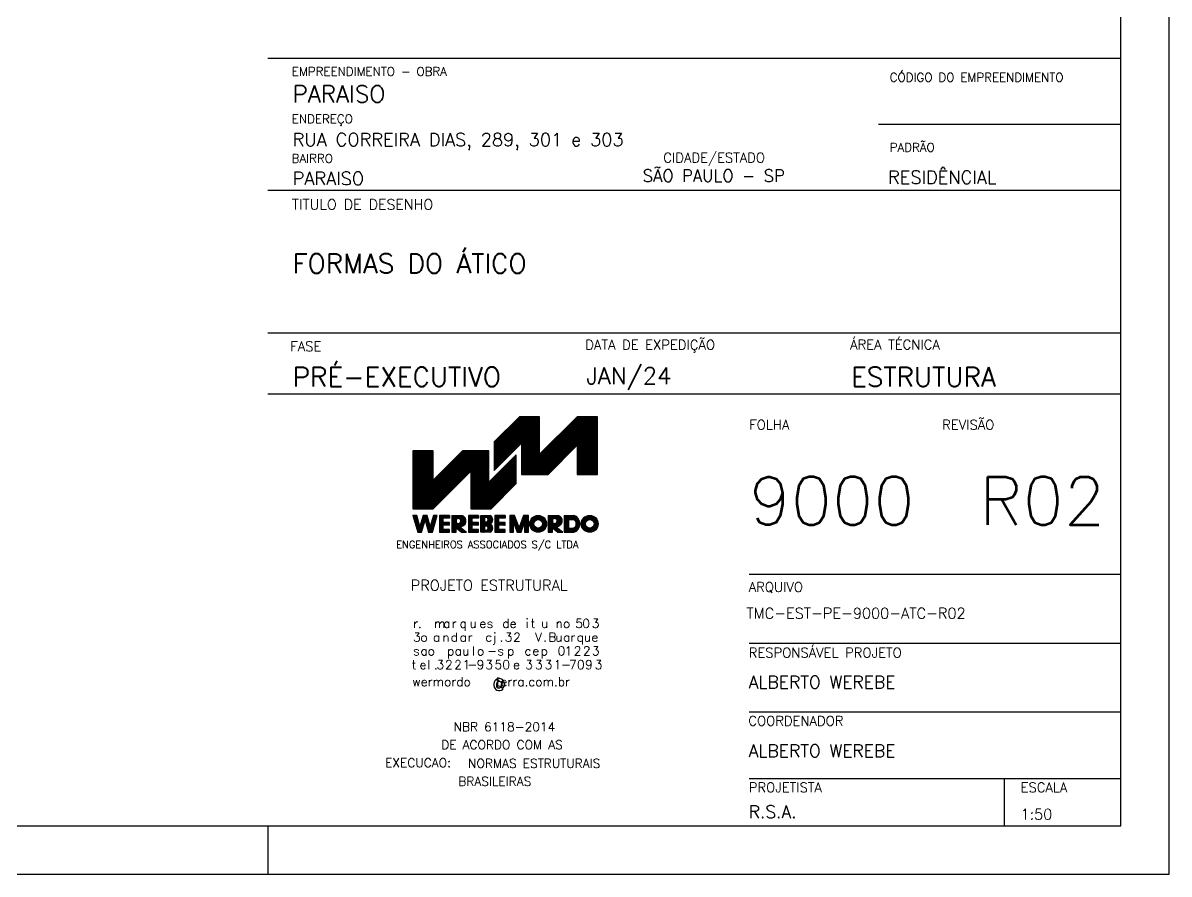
# Model space of a CAD drawing. Extents: x 474 to 5808, y 370 to 3870.
# Drawn here: x 4620 to 5808, y 370 to 1253 of the extents above; entities that cross this region are included whole.
import ezdxf

# ---------------------------------------------------------------- set-up
doc = ezdxf.new("R2010")
doc.units = 0
doc.header["$MEASUREMENT"] = 0
for name, color, linetype in [('1', 1, 'CONTINUOUS'), ('3', 3, 'CONTINUOUS'), ('4', 4, 'CONTINUOUS'), ('6', 6, 'CONTINUOUS')]:
    doc.layers.add(name, color=color, linetype=linetype)
doc.styles.get("Standard").update_dxf_attribs({"font": 'ROMANS.SHX'})

msp = doc.modelspace()

# ---------------------------------------------------------------- linework, layer by layer
at = {"layer": '1', "linetype": 'Continuous'}
for p, q in [((5757.556481, 1215.801585), (4873.324624, 1215.801585)), ((5757.556481, 1147.240413), (5506.528131, 1147.240413)), ((5757.556481, 1078.67924), (4873.324624, 1078.67924)), ((5757.556481, 930.788161), (4873.324624, 930.788161)), ((5757.556481, 867.566132), (4873.324624, 867.566132)), ((5108.14752, 798.05307), (5154.320887, 844.224484)), ((5108.14752, 799.111653), (5153.260351, 844.224484)), ((5108.14752, 800.170237), (5152.201767, 844.224484)), ((5108.14752, 801.232726), (5151.139278, 844.224484)), ((5108.14752, 802.291309), (5150.078742, 844.224484)), ((5108.14752, 803.353799), (5149.018205, 844.224484)), ((5108.14752, 804.414335), (5147.957669, 844.224484)), ((5108.14752, 805.474871), (5146.897133, 844.224484)), ((5108.14752, 806.535407), (5145.836597, 844.224484)), ((5108.14752, 807.597897), (5144.77606, 844.224484)), ((5108.14752, 808.658433), (5143.715524, 844.224484)), ((5108.14752, 809.717016), (5142.654988, 844.224484)), ((5108.14752, 810.779506), (5141.594452, 844.224484)), ((5108.14752, 811.838089), (5140.533915, 844.224484)), ((5108.14752, 812.900578), (5139.473379, 844.224484)), ((5108.14752, 813.959161), (5138.412843, 844.224484)), ((5108.14752, 815.021651), (5137.350353, 844.224484)), ((5108.14752, 816.080234), (5136.289817, 844.224484)), ((5108.14752, 817.14077), (5135.229281, 844.224484)), ((5108.14752, 796.990581), (5155.23494, 844.074094)), ((5136.434347, 784.97117), (5195.685708, 844.224484)), ((5136.434347, 786.029753), (5194.625171, 844.224484)), ((5136.746844, 784.225084), (5196.746244, 844.224484)), ((5137.80738, 784.225084), (5197.80678, 844.224484)), ((5138.867916, 784.225084), (5198.867316, 844.224484)), ((5139.928453, 784.225084), (5199.927853, 844.224484)), ((5140.990942, 784.225084), (5200.990342, 844.224484)), ((5142.051478, 784.225084), (5202.050878, 844.224484)), ((5143.112015, 784.225084), (5203.111415, 844.224484)), ((5144.170598, 784.225084), (5204.171951, 844.224484)), ((5145.231134, 784.225084), (5205.232487, 844.224484)), ((5146.293623, 784.225084), (5206.29107, 844.224484)), ((5147.35416, 784.225084), (5207.351607, 844.224484)), ((5148.414696, 784.225084), (5208.414096, 844.224484)), ((5149.475232, 784.225084), (5209.474632, 844.224484)), ((5150.535768, 784.225084), (5210.535168, 844.224484)), ((5151.596305, 784.225084), (5211.595705, 844.224484)), ((5152.656841, 784.225084), (5212.656241, 844.224484)), ((5153.717377, 784.225084), (5213.716777, 844.224484)), ((5154.777914, 784.225084), (5214.777314, 844.224484)), ((5108.14752, 795.930045), (5155.23494, 843.013558)), ((5108.14752, 794.869508), (5155.23494, 841.954975)), ((5108.14752, 793.808972), (5155.23494, 840.892486)), ((5108.14752, 792.746483), (5155.23494, 839.833902)), ((5108.14752, 791.685946), (5155.23494, 838.771413)), ((5108.14752, 790.62541), (5155.23494, 837.71283)), ((5108.14752, 789.564874), (5155.23494, 836.650341)), ((5108.14752, 788.506291), (5155.23494, 835.591757)), ((5136.434347, 815.728675), (5155.23494, 834.531221)), ((5136.434347, 814.668138), (5155.23494, 833.468732)), ((5136.434347, 813.607602), (5155.23494, 832.408195)), ((5155.83845, 784.225084), (5215.23434, 843.619021)), ((5156.898986, 784.225084), (5215.23434, 842.558485)), ((5157.959522, 784.225084), (5215.23434, 841.497948)), ((5159.020059, 784.225084), (5215.23434, 840.435459)), ((5160.082548, 784.225084), (5215.23434, 839.376876)), ((5161.141131, 784.225084), (5215.23434, 838.314386)), ((5162.201667, 784.225084), (5215.23434, 837.255803)), ((5163.262204, 784.225084), (5215.23434, 836.193314)), ((5194.23455, 814.4865), (5215.23434, 835.488243)), ((5194.23455, 813.427917), (5215.23434, 834.425753)), ((5194.23455, 812.365427), (5215.23434, 833.365217)), ((5194.23455, 811.306844), (5215.23434, 832.306634)), ((5136.434347, 812.545113), (5155.23494, 831.347659)), ((5136.434347, 811.48653), (5155.23494, 830.287123)), ((5136.434347, 810.42404), (5155.23494, 829.224634)), ((5136.434347, 809.365457), (5155.23494, 828.16605)), ((5136.434347, 808.302968), (5155.23494, 827.103561)), ((5136.434347, 807.244385), (5155.23494, 826.044978)), ((5136.434347, 806.181895), (5155.23494, 824.986395)), ((5136.434347, 805.123312), (5155.23494, 823.923905)), ((5136.434347, 804.062776), (5155.23494, 822.863369)), ((5136.434347, 803.000286), (5155.23494, 821.802833)), ((5136.434347, 801.93975), (5155.23494, 820.742297)), ((5194.23455, 810.244355), (5215.23434, 831.244145)), ((5194.23455, 809.185771), (5215.23434, 830.185561)), ((5194.23455, 808.125235), (5215.23434, 829.123072)), ((5194.23455, 807.062746), (5215.23434, 828.064489)), ((5194.23455, 806.00221), (5215.23434, 827.002)), ((5194.23455, 804.941673), (5215.23434, 825.943416)), ((5194.23455, 803.881137), (5215.23434, 824.880927)), ((5194.23455, 802.818648), (5215.23434, 823.820391)), ((5194.23455, 801.760064), (5215.23434, 822.759854)), ((5194.23455, 800.701481), (5215.23434, 821.699318)), ((5194.23455, 799.638992), (5215.23434, 820.638782)), ((5023.849535, 749.082857), (5083.456361, 808.691636)), ((5023.849535, 750.143393), (5082.395825, 808.691636)), ((5023.849535, 751.205883), (5081.335289, 808.691636)), ((5023.849535, 752.266419), (5080.274752, 808.691636)), ((5023.849535, 753.326955), (5079.214216, 808.691636)), ((5023.849535, 754.385538), (5078.151727, 808.691636)), ((5023.849535, 755.448028), (5077.09119, 808.691636)), ((5023.849535, 756.510517), (5076.030654, 808.691636)), ((5023.849535, 788.326605), (5044.212613, 808.691636)), ((5023.849535, 789.387141), (5043.152077, 808.691636)), ((5023.849535, 790.449631), (5042.09154, 808.691636)), ((5023.849535, 791.510167), (5041.031004, 808.691636)), ((5023.849535, 792.56875), (5039.970468, 808.691636)), ((5023.849535, 793.631239), (5038.909932, 808.691636)), ((5023.849535, 794.689823), (5037.849395, 808.691636)), ((5023.849535, 795.752312), (5036.788859, 808.691636)), ((5023.849535, 796.810895), (5035.728323, 808.691636)), ((5023.849535, 797.871431), (5034.665833, 808.691636)), ((5023.849535, 798.931968), (5033.605297, 808.691636)), ((5023.849535, 799.994457), (5032.544761, 808.691636)), ((5023.849535, 801.054993), (5031.486178, 808.691636)), ((5023.849535, 802.11553), (5030.425641, 808.691636)), ((5023.849535, 803.174113), (5029.363152, 808.691636)), ((5023.849535, 804.236602), (5028.302616, 808.691636)), ((5023.849535, 805.299092), (5027.24208, 808.691636)), ((5023.849535, 806.357675), (5026.181543, 808.691636)), ((5023.849535, 807.416258), (5025.121007, 808.691636)), ((5023.849535, 808.478747), (5024.060471, 808.691636)), ((5023.849535, 808.691636), (5023.849535, 748.692236)), ((5044.849325, 808.691636), (5023.849535, 808.691636)), ((5023.849535, 808.691636), (5023.849535, 808.691636)), ((5023.849535, 787.266069), (5044.849325, 808.267812)), ((5024.517497, 748.692236), (5084.514944, 808.691636)), ((5025.578034, 748.692236), (5085.575481, 808.691636)), ((5026.63857, 748.692236), (5086.63797, 808.691636)), ((5027.699106, 748.692236), (5087.698506, 808.691636)), ((5028.759642, 748.692236), (5088.759042, 808.691636)), ((5029.820179, 748.692236), (5089.819579, 808.691636)), ((5030.882668, 748.692236), (5090.880115, 808.691636)), ((5031.941251, 748.692236), (5091.940651, 808.691636)), ((5033.001788, 748.692236), (5093.001188, 808.691636)), ((5034.062324, 748.692236), (5094.061724, 808.691636)), ((5035.12286, 748.692236), (5095.12226, 808.691636)), ((5036.183396, 748.692236), (5096.182796, 808.691636)), ((5037.243933, 748.692236), (5097.243333, 808.691636)), ((5038.306422, 748.692236), (5098.305822, 808.691636)), ((5039.366958, 748.692236), (5099.366358, 808.691636)), ((5040.425541, 748.692236), (5100.424941, 808.691636)), ((5041.486078, 748.692236), (5101.487431, 808.691636)), ((5042.546614, 748.692236), (5102.547967, 808.691636)), ((5075.149804, 808.691636), (5044.849325, 778.389204)), ((5044.849325, 778.389204), (5044.849325, 808.691636)), ((5102.649529, 808.691636), (5075.149804, 808.691636)), ((5102.649529, 776.191961), (5102.649529, 808.691636)), ((5136.434347, 800.879214), (5155.23494, 819.679807)), ((5136.434347, 799.818678), (5155.23494, 818.619271)), ((5136.434347, 798.756188), (5155.23494, 817.560688)), ((5136.434347, 797.697605), (5155.23494, 816.498198)), ((5136.434347, 796.639022), (5155.23494, 815.439615)), ((5136.434347, 795.576533), (5155.23494, 814.377126)), ((5136.434347, 794.517949), (5155.23494, 813.318543)), ((5136.434347, 793.45546), (5155.23494, 812.256053)), ((5136.434347, 792.394924), (5155.23494, 811.19747)), ((5136.434347, 791.334387), (5155.23494, 810.134981)), ((5136.434347, 790.273851), (5155.23494, 809.074444)), ((5136.434347, 789.211362), (5155.23494, 808.013908)), ((5194.23455, 798.580409), (5215.23434, 819.576293)), ((5194.23455, 797.517919), (5215.23434, 818.517709)), ((5194.23455, 796.457383), (5215.23434, 817.45522)), ((5194.23455, 795.396847), (5215.23434, 816.396637)), ((5194.23455, 794.336311), (5215.23434, 815.338054)), ((5194.23455, 793.273821), (5215.23434, 814.275564)), ((5194.23455, 792.213285), (5215.23434, 813.215028)), ((5194.23455, 791.154702), (5215.23434, 812.154492)), ((5194.23455, 790.092212), (5215.23434, 811.093955)), ((5194.23455, 789.033629), (5215.23434, 810.031466)), ((5194.23455, 787.97114), (5215.23434, 808.97093)), ((5023.849535, 786.205533), (5044.849325, 807.207276)), ((5023.849535, 785.146949), (5044.849325, 806.144786)), ((5023.849535, 784.08446), (5044.849325, 805.08425)), ((5023.849535, 783.021971), (5044.849325, 804.023714)), ((5023.849535, 781.963387), (5044.849325, 802.963177)), ((5023.849535, 780.904804), (5044.849325, 801.900688)), ((5023.849535, 779.842315), (5044.849325, 800.840152)), ((5023.849535, 778.779826), (5044.849325, 799.779616)), ((5023.849535, 777.721242), (5044.849325, 798.721032)), ((5023.849535, 776.660706), (5044.849325, 797.662449)), ((5023.849535, 775.60017), (5044.849325, 796.59996)), ((5043.609103, 748.692236), (5102.649529, 807.732661)), ((5044.66964, 748.692236), (5102.649529, 806.670172)), ((5083.848935, 786.809042), (5102.649529, 805.611588)), ((5083.848935, 785.748506), (5102.649529, 804.551052)), ((5083.848935, 757.112073), (5130.932449, 804.199493)), ((5083.848935, 784.68797), (5102.649529, 803.490516)), ((5083.848935, 756.049584), (5130.932449, 803.137004)), ((5083.848935, 783.627433), (5102.649529, 802.428027)), ((5083.848935, 754.991001), (5130.932449, 802.076468)), ((5083.848935, 782.56885), (5102.649529, 801.36749)), ((5083.848935, 753.932418), (5130.932449, 801.015931)), ((5083.848935, 781.506361), (5102.649529, 800.306954)), ((5083.848935, 752.869928), (5130.932449, 799.955395)), ((5083.848935, 780.443871), (5102.649529, 799.248371)), ((5083.848935, 751.809392), (5130.932449, 798.892906)), ((5083.848935, 779.385288), (5102.649529, 798.185881)), ((5083.848935, 750.748856), (5130.932449, 797.832369)), ((5083.848935, 778.326705), (5102.649529, 797.127298)), ((5083.848935, 749.68832), (5130.932449, 796.771833)), ((5130.932449, 804.474881), (5102.649529, 776.191961)), ((5130.932449, 774.775959), (5130.932449, 804.474881)), ((5136.434347, 788.150826), (5155.23494, 806.953372)), ((5136.434347, 787.092242), (5155.23494, 805.892836)), ((5194.23455, 786.912557), (5215.23434, 807.910394)), ((5194.23455, 785.850067), (5215.23434, 806.849857)), ((5194.23455, 784.791484), (5215.23434, 805.791274)), ((5194.728686, 784.225084), (5215.23434, 804.728785)), ((5195.789222, 784.225084), (5215.23434, 803.670202)), ((5196.849758, 784.225084), (5215.23434, 802.607712)), ((5197.910295, 784.225084), (5215.23434, 801.549129)), ((5198.970831, 784.225084), (5215.23434, 800.48664)), ((5200.031367, 784.225084), (5215.23434, 799.426103)), ((5201.091903, 784.225084), (5215.23434, 798.365567)), ((5202.15244, 784.225084), (5215.23434, 797.305031)), ((5203.212976, 784.225084), (5215.23434, 796.244495)), ((5023.849535, 774.53768), (5044.849325, 795.53747)), ((5023.849535, 773.477144), (5044.849325, 794.478887)), ((5023.849535, 772.416608), (5044.849325, 793.418351)), ((5023.849535, 771.358025), (5044.849325, 792.355862)), ((5023.849535, 770.295535), (5044.849325, 791.295325)), ((5023.849535, 769.233046), (5044.849325, 790.234789)), ((5023.849535, 768.174463), (5044.849325, 789.174253)), ((5023.849535, 767.11588), (5044.849325, 788.11567)), ((5023.849535, 766.055343), (5044.849325, 787.05318)), ((5023.849535, 764.992854), (5044.849325, 785.990691)), ((5023.849535, 763.932318), (5044.849325, 784.932108)), ((5044.849325, 748.692236), (5083.848935, 787.689893)), ((5083.848935, 777.266169), (5102.649529, 796.064809)), ((5083.848935, 776.203679), (5102.649529, 795.006226)), ((5083.848935, 775.143143), (5102.649529, 793.945689)), ((5083.848935, 774.082607), (5102.649529, 792.8832)), ((5083.848935, 773.022071), (5102.649529, 791.822664)), ((5083.848935, 771.959581), (5102.649529, 790.762128)), ((5083.848935, 770.899045), (5102.649529, 789.701591)), ((5083.848935, 769.838509), (5102.649529, 788.643008)), ((5083.848935, 787.689893), (5083.848935, 748.692236)), ((5083.848935, 768.779926), (5102.649529, 787.580519)), ((5083.848935, 767.721342), (5102.649529, 786.518029)), ((5083.848935, 766.658853), (5102.649529, 785.459446)), ((5083.848935, 765.596364), (5102.649529, 784.400863)), ((5083.911435, 748.692236), (5130.932449, 795.71325)), ((5084.971971, 748.692236), (5130.932449, 794.654667)), ((5086.032507, 748.692236), (5130.932449, 793.592177)), ((5087.094997, 748.692236), (5130.932449, 792.529688)), ((5088.155533, 748.692236), (5130.932449, 791.471105)), ((5089.216069, 748.692236), (5130.932449, 790.410569)), ((5090.276605, 748.692236), (5130.932449, 789.348079)), ((5091.335189, 748.692236), (5130.932449, 788.287543)), ((5092.397678, 748.692236), (5130.932449, 787.227007)), ((5093.458214, 748.692236), (5130.932449, 786.16647)), ((5094.51875, 748.692236), (5130.932449, 785.107887)), ((5204.273512, 784.225084), (5215.23434, 795.182005)), ((5205.336002, 784.225084), (5215.23434, 794.123422)), ((5206.394585, 784.225084), (5215.23434, 793.060933)), ((5207.455121, 784.225084), (5215.23434, 792.00235)), ((5208.51761, 784.225084), (5215.23434, 790.93986)), ((5209.578147, 784.225084), (5215.23434, 789.881277)), ((5210.63673, 784.225084), (5215.23434, 788.820741)), ((5211.697266, 784.225084), (5215.23434, 787.760204)), ((5212.759756, 784.225084), (5215.23434, 786.699668)), ((5213.820292, 784.225084), (5215.23434, 785.637179)), ((5214.878875, 784.225084), (5215.23434, 784.576643)), ((5023.849535, 762.871781), (5044.849325, 783.873525)), ((5023.849535, 761.811245), (5044.849325, 782.811035)), ((5023.849535, 760.748756), (5044.849325, 781.750499)), ((5023.849535, 759.690173), (5044.849325, 780.689963)), ((5023.849535, 758.627683), (5044.849325, 779.629426)), ((5023.849535, 757.5691), (5044.849325, 778.56889)), ((5083.848935, 764.53778), (5102.649529, 783.338374)), ((5083.848935, 763.477244), (5102.649529, 782.275884)), ((5083.848935, 762.414755), (5102.649529, 781.217301)), ((5083.848935, 761.354219), (5102.649529, 780.156765)), ((5083.848935, 760.293682), (5102.649529, 779.096229)), ((5083.848935, 759.233146), (5102.649529, 778.033739)), ((5083.848935, 758.174563), (5102.649529, 776.973203)), ((5095.579287, 748.692236), (5130.932449, 784.045398)), ((5096.639823, 748.692236), (5130.932449, 782.982908)), ((5097.700359, 748.692236), (5130.932449, 781.924325)), ((5098.760896, 748.692236), (5130.932449, 780.865742)), ((5099.821432, 748.692236), (5130.932449, 779.803253)), ((5100.881968, 748.692236), (5130.932449, 778.742717)), ((5101.942504, 748.692236), (5130.932449, 777.68218)), ((5103.003041, 748.692236), (5130.932449, 776.621644)), ((5104.063577, 748.692236), (5130.932449, 775.561108)), ((5104.770601, 748.692236), (5130.932449, 774.854084)), ((5104.848725, 748.692236), (5130.932449, 774.775959)), ((5023.849535, 748.692236), (5044.849325, 748.692236)), ((5083.848935, 748.692236), (5104.848725, 748.692236)), ((5023.92766, 741.53801), (5024.199141, 741.811445)), ((5024.162032, 740.7138), (5025.259677, 741.811445)), ((5024.398358, 739.889589), (5026.320214, 741.811445)), ((5024.634684, 739.065379), (5027.38075, 741.811445)), ((5024.869056, 738.241168), (5027.980353, 741.350512)), ((5025.105382, 737.415005), (5028.216679, 740.528255)), ((5025.339755, 736.588841), (5028.453005, 739.702091)), ((5025.576081, 735.764631), (5028.687378, 738.877881)), ((5025.810453, 734.942373), (5028.923703, 738.05367)), ((5026.048732, 734.11621), (5029.160029, 737.227507)), ((5032.0975, 733.448248), (5038.925556, 740.276304)), ((5032.521324, 734.932608), (5038.689231, 741.100515)), ((5032.945147, 736.416968), (5038.341578, 741.811445)), ((5033.368971, 737.901328), (5037.281042, 741.811445)), ((5033.794748, 739.385688), (5036.220505, 741.811445)), ((5034.216619, 740.870048), (5035.159969, 741.811445)), ((5036.548627, 736.836886), (5039.161882, 739.452094)), ((5036.783, 736.010722), (5039.398208, 738.62593)), ((5037.019325, 735.186511), (5039.634534, 737.799767)), ((5037.253698, 734.362301), (5039.868906, 736.979462)), ((5042.32396, 732.006856), (5047.923513, 737.608362)), ((5042.747784, 733.491216), (5048.34929, 739.092722)), ((5043.173561, 734.975576), (5048.771161, 740.577083)), ((5043.595432, 736.459936), (5048.948894, 741.811445)), ((5044.021209, 737.944296), (5047.888357, 741.811445)), ((5044.445032, 739.432563), (5046.827821, 741.811445)), ((5044.868856, 740.916923), (5045.767285, 741.811445)), ((5061.876499, 741.811445), (5051.376604, 741.811445)), ((5051.376604, 741.811445), (5051.376604, 724.31162)), ((5051.376604, 735.026357), (5058.163645, 741.811445)), ((5051.376604, 736.08494), (5057.103109, 741.811445)), ((5051.376604, 737.147429), (5056.042573, 741.811445)), ((5051.376604, 738.209919), (5054.982036, 741.811445)), ((5051.376604, 739.268502), (5053.9215, 741.811445)), ((5051.376604, 740.327085), (5052.859011, 741.811445)), ((5051.376604, 741.389574), (5051.798475, 741.811445)), ((5051.376604, 741.74504), (5051.444962, 741.811445)), ((5051.376604, 733.965821), (5055.376564, 737.963827)), ((5051.376604, 732.905284), (5055.376564, 736.905244)), ((5061.876499, 738.811475), (5055.376564, 738.811475)), ((5055.376564, 734.563471), (5055.376564, 738.811475)), ((5056.224212, 738.811475), (5059.222228, 741.811445)), ((5057.284748, 738.811475), (5060.282765, 741.811445)), ((5058.343331, 738.811475), (5061.345254, 741.811445)), ((5059.403867, 738.811475), (5061.876499, 741.282154)), ((5060.464404, 738.811475), (5061.876499, 740.221617)), ((5061.52494, 738.811475), (5061.876499, 739.161081)), ((5061.876499, 739.161081), (5061.876499, 741.811445)), ((5061.876499, 741.811445), (5061.876499, 738.811475)), ((5064.376474, 741.811445), (5074.376374, 741.811445)), ((5064.376474, 741.811445), (5064.376474, 724.31162)), ((5064.376474, 734.31738), (5071.868586, 741.811445)), ((5064.376474, 735.377916), (5070.810003, 741.811445)), ((5064.376474, 736.440405), (5069.749467, 741.811445)), ((5064.376474, 737.500941), (5068.688931, 741.811445)), ((5064.376474, 738.561478), (5067.628394, 741.811445)), ((5064.376474, 739.620061), (5066.567858, 741.811445)), ((5064.376474, 740.68255), (5065.505369, 741.811445)), ((5064.376474, 741.74504), (5064.444832, 741.811445)), ((5064.376474, 725.833089), (5077.893917, 739.350532)), ((5064.376474, 724.772553), (5078.280632, 738.678664)), ((5064.376474, 733.256843), (5068.874476, 737.760704)), ((5068.874476, 738.659133), (5070.608833, 738.659133)), ((5068.874476, 738.659133), (5068.874476, 733.463872)), ((5069.206504, 728.542047), (5078.587269, 737.920859)), ((5072.929123, 741.811445), (5069.778764, 738.659133)), ((5069.790482, 728.065489), (5078.794298, 737.071258)), ((5070.854925, 738.674758), (5073.991612, 741.811445)), ((5071.763119, 738.522416), (5074.899806, 741.661056)), ((5072.452565, 738.151326), (5075.645892, 741.346606)), ((5072.979903, 737.620081), (5076.311901, 740.952079)), ((5073.34904, 736.926728), (5076.909552, 740.489193)), ((5073.495523, 736.014628), (5077.434937, 739.954042)), ((5091.874246, 741.811445), (5081.374351, 741.811445)), ((5081.374351, 741.811445), (5081.374351, 724.31162)), ((5081.374351, 735.026357), (5088.161392, 741.811445)), ((5081.374351, 736.08494), (5087.100856, 741.811445)), ((5081.374351, 737.147429), (5086.042273, 741.811445)), ((5081.374351, 738.209919), (5084.981736, 741.811445)), ((5081.374351, 739.268502), (5083.9212, 741.811445)), ((5081.374351, 740.327085), (5082.858711, 741.811445)), ((5081.374351, 741.389574), (5081.798175, 741.811445)), ((5081.374351, 741.74504), (5081.444662, 741.811445)), ((5081.374351, 733.965821), (5085.376264, 737.963827)), ((5081.374351, 732.905284), (5085.376264, 736.905244)), ((5091.874246, 738.811475), (5085.376264, 738.811475)), ((5085.376264, 734.563471), (5085.376264, 738.811475)), ((5086.223912, 738.811475), (5089.223882, 741.811445)), ((5087.282495, 738.811475), (5090.284418, 741.811445)), ((5088.344984, 738.811475), (5091.344954, 741.811445)), ((5089.40552, 738.811475), (5091.874246, 741.282154)), ((5090.464104, 738.811475), (5091.874246, 740.221617)), ((5091.526593, 738.811475), (5091.874246, 739.161081)), ((5091.874246, 739.161081), (5091.874246, 741.811445)), ((5091.874246, 741.811445), (5091.874246, 738.811475)), ((5094.126176, 741.811445), (5104.126076, 741.811445)), ((5094.126176, 724.31162), (5094.126176, 741.811445)), ((5094.126176, 737.147429), (5098.790192, 741.811445)), ((5094.126176, 738.209919), (5097.729656, 741.811445)), ((5094.126176, 739.268502), (5096.671073, 741.811445)), ((5094.126176, 740.327085), (5095.610536, 741.811445)), ((5094.126176, 741.387621), (5094.548047, 741.811445)), ((5094.126176, 741.74504), (5094.194535, 741.811445)), ((5094.126176, 736.08494), (5099.850728, 741.811445)), ((5094.126176, 727.956115), (5106.014729, 739.844668)), ((5094.126176, 726.895579), (5106.338945, 739.108347)), ((5094.126176, 735.026357), (5098.057778, 738.956005)), ((5094.126176, 733.965821), (5098.057778, 737.897422)), ((5094.126176, 732.905284), (5098.057778, 736.836886)), ((5100.557753, 739.590764), (5098.057778, 739.590764)), ((5098.057778, 739.590764), (5098.057778, 735.284167)), ((5098.337072, 739.590764), (5100.559706, 741.811445)), ((5099.133939, 730.840852), (5106.547927, 738.256793)), ((5099.399561, 739.590764), (5101.620242, 741.811445)), ((5100.194475, 730.840852), (5106.614333, 737.260709)), ((5100.460097, 739.590764), (5102.678825, 741.811445)), ((5101.094857, 739.16694), (5103.739361, 741.811445)), ((5101.530399, 738.541947), (5104.526463, 741.53801)), ((5101.600711, 736.491186), (5105.598718, 740.489193)), ((5101.772584, 737.721642), (5105.102629, 741.049734)), ((5119.373971, 741.811445), (5108.874076, 741.811445)), ((5108.874076, 741.811445), (5108.874076, 724.31162)), ((5108.874076, 735.026357), (5115.661117, 741.811445)), ((5108.874076, 736.08494), (5114.600581, 741.811445)), ((5108.874076, 737.147429), (5113.540045, 741.811445)), ((5108.874076, 738.209919), (5112.479508, 741.811445)), ((5108.874076, 739.268502), (5111.418972, 741.811445)), ((5108.874076, 740.327085), (5110.358436, 741.811445)), ((5108.874076, 741.389574), (5109.299853, 741.811445)), ((5108.874076, 741.74504), (5108.944387, 741.811445)), ((5108.874076, 733.965821), (5112.875989, 737.963827)), ((5108.874076, 732.905284), (5112.875989, 736.905244)), ((5119.373971, 738.811475), (5112.875989, 738.811475)), ((5112.875989, 734.563471), (5112.875989, 738.811475)), ((5113.721683, 738.811475), (5116.723607, 741.811445)), ((5114.78222, 738.811475), (5117.784143, 741.811445)), ((5115.842756, 738.811475), (5118.842726, 741.811445)), ((5116.903292, 738.811475), (5119.373971, 741.282154)), ((5117.963829, 738.811475), (5119.373971, 740.221617)), ((5119.024365, 738.811475), (5119.373971, 739.161081)), ((5119.373971, 739.161081), (5119.373971, 741.811445)), ((5119.373971, 741.811445), (5119.373971, 738.811475)), ((5124.184469, 737.338834), (5128.659034, 741.811445)), ((5124.184469, 738.39937), (5127.598498, 741.811445)), ((5124.184469, 739.459906), (5126.537962, 741.811445)), ((5124.184469, 740.520442), (5125.475472, 741.811445)), ((5124.184469, 741.582932), (5124.414936, 741.811445)), ((5124.184469, 736.280251), (5129.330902, 741.42473)), ((5124.184469, 735.217761), (5129.618009, 740.651301)), ((5124.184469, 734.155272), (5129.909022, 739.881777)), ((5124.184469, 733.096689), (5130.198081, 739.108347)), ((5124.184469, 732.038105), (5130.487141, 738.338824)), ((5124.184469, 730.975616), (5130.7762, 737.565394)), ((5128.293803, 734.024414), (5131.06526, 736.797823)), ((5131.186353, 726.309647), (5143.684274, 738.809522)), ((5134.51835, 730.704134), (5143.684274, 739.870058)), ((5135.15311, 732.397477), (5143.684274, 740.928642)), ((5135.791775, 734.096679), (5143.506542, 741.811445)), ((5136.426535, 735.791974), (5142.446006, 741.811445)), ((5137.063247, 737.491176), (5141.385469, 741.811445)), ((5137.699959, 739.186471), (5140.324933, 741.811445)), ((5138.336672, 740.885673), (5139.264397, 741.811445)), ((5139.684314, 734.102538), (5143.684274, 738.100545)), ((5139.684314, 733.040049), (5143.684274, 737.041962)), ((5144.945981, 733.301765), (5153.457614, 741.815351)), ((5144.971371, 732.266619), (5154.49276, 741.788008)), ((5145.055354, 734.473628), (5152.285751, 741.705978)), ((5145.108088, 731.3428), (5155.414626, 741.651291)), ((5145.412773, 735.889629), (5150.867796, 741.348559)), ((5146.485028, 738.022421), (5148.735005, 740.274351)), ((5151.406853, 736.934541), (5155.986886, 741.514573)), ((5153.047462, 737.514613), (5156.789612, 741.256763)), ((5154.131436, 737.540004), (5157.529839, 740.938407)), ((5155.016192, 737.364224), (5158.217332, 740.561458)), ((5155.770091, 737.05368), (5158.854045, 740.139587)), ((5156.420475, 736.647434), (5159.443882, 739.668888)), ((5156.975157, 736.139627), (5159.986846, 739.151316)), ((5157.445856, 735.549789), (5160.484888, 738.588821)), ((5157.818899, 734.864249), (5160.938008, 737.979452)), ((5158.080615, 734.063476), (5161.342301, 737.325162)), ((5164.23485, 741.811445), (5174.23475, 741.811445)), ((5164.23485, 741.811445), (5164.23485, 724.31162)), ((5164.23485, 734.31738), (5171.728916, 741.811445)), ((5164.23485, 735.377916), (5170.66838, 741.811445)), ((5164.23485, 736.440405), (5169.607843, 741.811445)), ((5164.23485, 737.500941), (5168.547307, 741.811445)), ((5164.23485, 738.561478), (5167.488724, 741.811445)), ((5164.23485, 739.620061), (5166.428188, 741.811445)), ((5164.23485, 740.68255), (5165.365698, 741.811445)), ((5164.23485, 741.74504), (5164.305162, 741.811445)), ((5164.23485, 725.833089), (5177.754246, 739.350532)), ((5164.23485, 724.772553), (5178.139008, 738.678664)), ((5164.23485, 733.256843), (5168.734805, 737.760704)), ((5168.734805, 738.659133), (5170.469163, 738.659133)), ((5168.734805, 738.659133), (5168.734805, 733.463872)), ((5169.066833, 728.542047), (5178.445646, 737.920859)), ((5172.789452, 741.811445), (5169.639093, 738.659133)), ((5169.650812, 728.065489), (5178.654628, 737.071258)), ((5170.713301, 738.674758), (5173.851942, 741.811445)), ((5171.621495, 738.522416), (5174.760136, 741.661056)), ((5172.310941, 738.151326), (5175.506222, 741.346606)), ((5172.840233, 737.620081), (5176.172231, 740.952079)), ((5173.20937, 736.926728), (5176.767928, 740.489193)), ((5173.355853, 736.014628), (5177.295266, 739.954042)), ((5180.660467, 741.811445), (5190.660367, 741.811445)), ((5180.660467, 733.151376), (5189.32249, 741.811445)), ((5180.660467, 734.209959), (5188.261954, 741.811445)), ((5180.660467, 735.272448), (5187.201417, 741.811445)), ((5180.660467, 736.334937), (5186.140881, 741.811445)), ((5180.660467, 737.393521), (5185.080345, 741.811445)), ((5180.660467, 738.452104), (5184.019809, 741.811445)), ((5180.660467, 739.51264), (5182.959272, 741.811445)), ((5180.660467, 740.573176), (5181.898736, 741.811445)), ((5180.660467, 741.635666), (5180.8382, 741.811445)), ((5180.660467, 741.811445), (5180.660467, 724.31162)), ((5185.035423, 737.436489), (5185.035423, 728.686576)), ((5185.035423, 737.436489), (5190.035373, 737.436489)), ((5186.00807, 737.436489), (5190.383026, 741.811445)), ((5187.068606, 737.436489), (5191.244346, 741.612228)), ((5188.129142, 737.436489), (5191.984573, 741.295825)), ((5189.189679, 737.436489), (5192.677925, 740.924735)), ((5190.193575, 737.377896), (5193.318544, 740.502865)), ((5190.929896, 737.057586), (5193.918147, 740.045838)), ((5191.562702, 736.627903), (5194.468923, 739.534124)), ((5192.109571, 736.114237), (5194.980636, 738.985302)), ((5192.568551, 735.514633), (5195.443522, 738.389604)), ((5192.929876, 734.811515), (5195.86344, 737.747033)), ((5193.181826, 734.004883), (5196.236483, 737.061493)), ((5198.422008, 733.301765), (5206.933642, 741.815351)), ((5198.447399, 732.266619), (5207.968788, 741.788008)), ((5198.531382, 734.473628), (5205.761779, 741.705978)), ((5198.584116, 731.3428), (5208.890654, 741.651291)), ((5198.888801, 735.889629), (5204.343824, 741.348559)), ((5199.961055, 738.022421), (5202.211033, 740.274351)), ((5204.882881, 736.934541), (5209.462914, 741.514573)), ((5206.521537, 737.514613), (5210.26564, 741.256763)), ((5207.607463, 737.540004), (5211.00782, 740.938407)), ((5208.49222, 737.364224), (5211.69336, 740.561458)), ((5209.244166, 737.05368), (5212.330072, 740.139587)), ((5209.896503, 736.647434), (5212.917957, 739.668888)), ((5210.453138, 736.139627), (5213.462874, 739.151316)), ((5210.921883, 735.549789), (5213.960915, 738.588821)), ((5211.294926, 734.864249), (5214.414036, 737.979452)), ((5211.556643, 734.063476), (5214.818329, 737.325162)), ((5026.285058, 733.291999), (5029.394402, 736.401343)), ((5026.51943, 732.467789), (5029.630727, 735.577133)), ((5026.755756, 731.641625), (5029.8651, 734.752922)), ((5026.990129, 730.815461), (5030.101426, 733.926758)), ((5027.226455, 729.991251), (5030.337752, 733.100595)), ((5027.46278, 729.16704), (5030.574077, 732.276384)), ((5027.697153, 728.340877), (5030.80845, 731.452174)), ((5027.933479, 727.514713), (5031.044776, 730.62601)), ((5028.167852, 726.690503), (5035.671683, 734.192381)), ((5028.404177, 725.866292), (5035.245906, 732.708021)), ((5028.640503, 725.040129), (5034.824035, 731.221707)), ((5028.972531, 724.31162), (5034.398258, 729.737347)), ((5030.03502, 724.31162), (5033.974434, 728.252987)), ((5031.095557, 724.31162), (5033.55061, 726.768627)), ((5031.247899, 730.475621), (5035.954883, 735.182605)), ((5031.671723, 731.963887), (5036.378707, 736.666965)), ((5032.156093, 724.31162), (5033.126786, 725.284267)), ((5037.490024, 733.536137), (5040.105232, 736.153299)), ((5037.724397, 732.709974), (5040.341558, 735.327135)), ((5037.962675, 731.885763), (5040.575931, 734.502925)), ((5038.197048, 731.061553), (5040.812256, 733.678714)), ((5038.433374, 730.237342), (5041.046629, 732.85255)), ((5038.6697, 729.413132), (5041.282955, 732.026387)), ((5038.904072, 728.586968), (5041.51928, 731.202176)), ((5039.140398, 727.760804), (5041.753653, 730.377966)), ((5039.376724, 726.9405), (5047.075866, 734.635736)), ((5039.611096, 726.114337), (5046.652042, 733.151376)), ((5039.847422, 725.288173), (5046.226265, 731.667015)), ((5040.081795, 724.463962), (5045.802441, 730.182655)), ((5040.993895, 724.31162), (5045.378617, 728.698295)), ((5041.900136, 730.522496), (5047.499689, 736.124002)), ((5042.054431, 724.31162), (5044.95284, 727.213935)), ((5043.114968, 724.31162), (5044.529016, 725.729575)), ((5051.376604, 731.842795), (5055.376564, 735.842755)), ((5051.376604, 730.782259), (5055.376564, 734.784172)), ((5051.376604, 727.60065), (5058.337472, 734.563471)), ((5051.376604, 728.663139), (5057.276935, 734.563471)), ((5051.376604, 729.721722), (5056.216399, 734.563471)), ((5051.376604, 726.53816), (5055.376564, 730.540074)), ((5051.376604, 725.833089), (5055.376564, 729.835002)), ((5051.376604, 724.772553), (5055.376564, 728.772513)), ((5051.976207, 724.31162), (5055.376564, 727.710024)), ((5053.036743, 724.31162), (5056.036713, 727.31159)), ((5054.09728, 724.31162), (5057.09725, 727.31159)), ((5055.157816, 724.31162), (5058.157786, 727.31159)), ((5061.876499, 734.563471), (5055.376564, 734.563471)), ((5061.876499, 731.563501), (5055.376564, 731.563501)), ((5055.376564, 727.31159), (5055.376564, 731.563501)), ((5061.876499, 727.31159), (5055.376564, 727.31159)), ((5056.218352, 724.31162), (5059.218322, 727.31159)), ((5056.398038, 731.563501), (5059.399961, 734.563471)), ((5057.280842, 724.31162), (5060.278859, 727.31159)), ((5057.458574, 731.563501), (5060.460497, 734.563471)), ((5058.341378, 724.31162), (5061.339395, 727.31159)), ((5058.51911, 731.563501), (5061.521034, 734.563471)), ((5059.399961, 724.31162), (5061.876499, 726.788158)), ((5059.579647, 731.563501), (5061.876499, 733.8584)), ((5060.460497, 724.31162), (5061.876499, 725.729575)), ((5060.63823, 731.563501), (5061.876499, 732.799817)), ((5061.698766, 731.563501), (5061.876499, 731.73928)), ((5061.876499, 731.563501), (5061.876499, 734.563471)), ((5061.876499, 724.31162), (5061.876499, 727.31159)), ((5061.876499, 724.31162), (5061.876499, 726.788158)), ((5064.376474, 732.19826), (5068.874476, 736.698215)), ((5064.376474, 731.135771), (5068.874476, 735.635726)), ((5064.376474, 730.077188), (5068.874476, 734.577143)), ((5064.376474, 729.014698), (5068.823695, 733.463872)), ((5064.376474, 727.956115), (5069.884231, 733.463872)), ((5064.376474, 726.895579), (5070.931096, 733.450201)), ((5064.622565, 724.31162), (5068.874476, 728.565484)), ((5065.683101, 724.31162), (5068.874476, 727.506901)), ((5066.743638, 724.31162), (5068.874476, 726.446364)), ((5067.804174, 724.31162), (5068.874476, 725.383875)), ((5070.608833, 733.463872), (5068.874476, 733.463872)), ((5068.874476, 724.31162), (5068.874476, 728.815481)), ((5068.874476, 728.815481), (5074.376374, 724.31162)), ((5070.372508, 727.588931), (5072.622485, 729.838909)), ((5070.956486, 727.11042), (5073.206464, 729.362351)), ((5071.538512, 726.631909), (5073.790442, 728.881887)), ((5072.042413, 730.313513), (5079.374371, 724.31162)), ((5072.12249, 726.155352), (5074.372468, 728.405329)), ((5072.706469, 725.678794), (5074.956446, 727.930725)), ((5073.018965, 730.235389), (5078.874376, 736.088846)), ((5073.288494, 725.202236), (5075.538472, 727.452214)), ((5073.872473, 724.721772), (5076.12245, 726.973703)), ((5074.202547, 730.358435), (5078.75133, 734.905264)), ((5074.522857, 724.31162), (5076.706429, 726.497145)), ((5075.583393, 724.31162), (5077.288454, 726.022541)), ((5075.907608, 731.00296), (5078.102899, 733.19825)), ((5076.643929, 724.31162), (5077.872433, 725.542077)), ((5077.702512, 724.31162), (5078.456411, 725.065519)), ((5081.374351, 731.842795), (5085.376264, 735.842755)), ((5081.374351, 730.782259), (5085.376264, 734.784172)), ((5081.374351, 727.60065), (5088.339125, 734.563471)), ((5081.374351, 728.663139), (5087.278589, 734.563471)), ((5081.374351, 729.721722), (5086.216099, 734.563471)), ((5081.374351, 726.53816), (5085.376264, 730.540074)), ((5081.374351, 725.833089), (5085.376264, 729.835002)), ((5081.374351, 724.772553), (5085.376264, 728.772513)), ((5081.975907, 724.31162), (5085.376264, 727.710024)), ((5083.036443, 724.31162), (5086.036413, 727.31159)), ((5084.09698, 724.31162), (5087.09695, 727.31159)), ((5085.157516, 724.31162), (5088.157486, 727.31159)), ((5091.874246, 734.563471), (5085.376264, 734.563471)), ((5091.874246, 731.563501), (5085.376264, 731.563501)), ((5085.376264, 727.31159), (5085.376264, 731.563501)), ((5091.874246, 727.31159), (5085.376264, 727.31159)), ((5086.218052, 724.31162), (5089.218022, 727.31159)), ((5086.397738, 731.563501), (5089.397708, 734.563471)), ((5087.280542, 724.31162), (5090.278559, 727.31159)), ((5087.458274, 731.563501), (5090.458244, 734.563471)), ((5088.341078, 724.31162), (5091.339095, 727.31159)), ((5088.516857, 731.563501), (5091.520734, 734.563471)), ((5089.399661, 724.31162), (5091.874246, 726.788158)), ((5089.577394, 731.563501), (5091.874246, 733.8584)), ((5090.460197, 724.31162), (5091.874246, 725.729575)), ((5090.639883, 731.563501), (5091.874246, 732.799817)), ((5091.700419, 731.563501), (5091.874246, 731.73928)), ((5091.874246, 731.563501), (5091.874246, 734.563471)), ((5091.874246, 724.31162), (5091.874246, 727.31159)), ((5091.874246, 724.31162), (5091.874246, 726.788158)), ((5094.126176, 731.842795), (5098.057778, 735.776349)), ((5094.126176, 729.014698), (5100.393692, 735.284167)), ((5094.126176, 729.721722), (5099.686668, 735.284167)), ((5094.126176, 730.782259), (5098.626131, 735.284167)), ((5094.126176, 725.833089), (5098.057778, 729.766644)), ((5094.126176, 724.772553), (5098.057778, 728.704154)), ((5094.72578, 724.31162), (5098.057778, 727.643618)), ((5095.786316, 724.31162), (5098.057778, 726.583082)), ((5096.848805, 724.31162), (5099.067533, 726.534254)), ((5097.909342, 724.31162), (5100.128069, 726.534254)), ((5098.057778, 735.284167), (5100.557753, 735.284167)), ((5098.057778, 730.840852), (5098.057778, 726.534254)), ((5098.057778, 730.840852), (5100.557753, 730.840852)), ((5098.057778, 726.534254), (5100.557753, 726.534254)), ((5098.967925, 724.31162), (5105.913168, 731.256863)), ((5100.028461, 724.31162), (5106.264727, 730.547886)), ((5100.960092, 730.547886), (5106.401444, 735.987285)), ((5101.088997, 724.31162), (5106.516677, 729.737347)), ((5101.438603, 729.963907), (5104.370214, 732.897472)), ((5101.72571, 728.131894), (5105.477625, 731.881857)), ((5101.735475, 729.200243), (5104.962005, 732.428727)), ((5102.149534, 724.31162), (5106.614333, 728.776419)), ((5103.21007, 724.31162), (5106.506912, 727.608462)), ((5104.555759, 724.596774), (5105.63778, 725.676841)), ((5108.874076, 731.842795), (5112.875989, 735.842755)), ((5108.874076, 730.782259), (5112.875989, 734.784172)), ((5108.874076, 727.60065), (5115.836897, 734.563471)), ((5108.874076, 728.663139), (5114.77636, 734.563471)), ((5108.874076, 729.721722), (5113.715824, 734.563471)), ((5108.874076, 726.53816), (5112.875989, 730.540074)), ((5108.874076, 725.833089), (5112.875989, 729.835002)), ((5108.874076, 724.772553), (5112.875989, 728.772513)), ((5109.475632, 724.31162), (5112.875989, 727.710024)), ((5110.536168, 724.31162), (5113.536138, 727.31159)), ((5111.596705, 724.31162), (5114.596675, 727.31159)), ((5112.657241, 724.31162), (5115.657211, 727.31159)), ((5119.373971, 734.563471), (5112.875989, 734.563471)), ((5119.373971, 731.563501), (5112.875989, 731.563501)), ((5112.875989, 727.31159), (5112.875989, 731.563501)), ((5119.373971, 727.31159), (5112.875989, 727.31159)), ((5113.717777, 724.31162), (5116.717747, 727.31159)), ((5113.89551, 731.563501), (5116.897433, 734.563471)), ((5114.778314, 724.31162), (5117.778284, 727.31159)), ((5114.956046, 731.563501), (5117.957969, 734.563471)), ((5115.83885, 724.31162), (5118.83882, 727.31159)), ((5116.016582, 731.563501), (5119.018505, 734.563471)), ((5116.899386, 724.31162), (5119.373971, 726.788158)), ((5117.077119, 731.563501), (5119.373971, 733.8584)), ((5117.959922, 724.31162), (5119.373971, 725.729575)), ((5118.139608, 731.563501), (5119.373971, 732.799817)), ((5119.198191, 731.563501), (5119.373971, 731.73928)), ((5119.373971, 731.563501), (5119.373971, 734.563471)), ((5119.373971, 724.31162), (5119.373971, 727.31159)), ((5119.373971, 724.31162), (5119.373971, 726.788158)), ((5124.184469, 730.268592), (5128.184429, 734.268552)), ((5124.184469, 729.206103), (5128.184429, 733.209969)), ((5124.184469, 728.145566), (5128.184429, 732.147479)), ((5124.184469, 727.08503), (5128.184429, 731.08499)), ((5124.184469, 726.026447), (5128.184429, 730.026407)), ((5124.184469, 724.967864), (5128.184429, 728.965871)), ((5124.592668, 724.31162), (5128.184429, 727.905334)), ((5125.653205, 724.31162), (5128.184429, 726.842845)), ((5126.713741, 724.31162), (5128.184429, 725.782309)), ((5128.58091, 733.252937), (5131.356273, 736.026347)), ((5128.871923, 732.48146), (5131.645332, 735.25487)), ((5129.160982, 731.709984), (5131.934392, 734.483393)), ((5129.450042, 730.938507), (5132.223452, 733.711917)), ((5129.739101, 730.16703), (5132.512511, 732.94044)), ((5130.028161, 729.395554), (5132.801571, 732.168963)), ((5130.317221, 728.624077), (5133.09063, 731.397487)), ((5130.60628, 727.8526), (5133.37969, 730.62601)), ((5130.89534, 727.081124), (5133.66875, 729.854534)), ((5131.473459, 725.53817), (5139.344474, 733.409185)), ((5131.764472, 724.766694), (5138.707762, 731.709984)), ((5132.369934, 724.31162), (5138.073002, 730.014688)), ((5133.432424, 724.31162), (5137.43629, 728.315486)), ((5134.49296, 724.31162), (5136.799578, 726.622144)), ((5135.553496, 724.31162), (5136.162865, 724.922942)), ((5139.684314, 731.979512), (5143.684274, 735.979472)), ((5139.684314, 730.918976), (5143.684274, 734.916983)), ((5139.684314, 729.85844), (5143.684274, 733.8584)), ((5139.684314, 728.799857), (5143.684274, 732.799817)), ((5139.684314, 727.737367), (5143.684274, 731.737327)), ((5139.684314, 726.674878), (5143.684274, 730.676791)), ((5139.684314, 725.616295), (5143.684274, 729.616255)), ((5139.684314, 724.557711), (5143.684274, 728.555718)), ((5140.502666, 724.31162), (5143.684274, 727.495182)), ((5141.563202, 724.31162), (5143.684274, 726.432693)), ((5142.623738, 724.31162), (5143.684274, 725.372156)), ((5142.97725, 724.31162), (5143.684274, 725.020597)), ((5145.242853, 730.772493), (5149.828744, 735.358385)), ((5145.500663, 729.967814), (5149.244766, 733.71387)), ((5145.822925, 729.22954), (5149.219375, 732.624037)), ((5146.195968, 728.542047), (5149.393202, 731.741233)), ((5146.619792, 727.905334), (5149.703746, 730.991241)), ((5147.092443, 727.315496), (5150.115851, 730.34281)), ((5147.608063, 726.772533), (5150.617799, 729.780316)), ((5148.170558, 726.276444), (5151.211543, 729.315476)), ((5148.777974, 725.821371), (5151.89513, 728.938527)), ((5149.43617, 725.417078), (5152.69395, 728.678764)), ((5150.141241, 725.065519), (5153.641206, 728.565484)), ((5150.904905, 724.766694), (5154.856038, 728.717826)), ((5151.733022, 724.532321), (5162.227058, 735.026357)), ((5152.633404, 724.37412), (5162.387212, 734.127928)), ((5153.623628, 724.303808), (5162.455571, 733.135751)), ((5154.752523, 724.370213), (5162.387212, 732.006856)), ((5156.070869, 724.629976), (5162.131356, 730.690463)), ((5157.869679, 725.366297), (5161.391129, 728.887746)), ((5158.043506, 731.905294), (5161.992685, 735.854474)), ((5158.193895, 733.11622), (5161.695813, 736.616185)), ((5158.814983, 725.958088), (5160.801291, 727.944396)), ((5164.23485, 732.19826), (5168.734805, 736.698215)), ((5164.23485, 731.135771), (5168.734805, 735.635726)), ((5164.23485, 730.077188), (5168.734805, 734.577143)), ((5164.23485, 729.014698), (5168.684024, 733.463872)), ((5164.23485, 727.956115), (5169.744561, 733.463872)), ((5164.23485, 726.895579), (5170.791425, 733.450201)), ((5164.480941, 724.31162), (5168.734805, 728.565484)), ((5165.543431, 724.31162), (5168.734805, 727.506901)), ((5166.603967, 724.31162), (5168.734805, 726.446364)), ((5167.664503, 724.31162), (5168.734805, 725.383875)), ((5170.469163, 733.463872), (5168.734805, 733.463872)), ((5168.734805, 724.31162), (5168.734805, 728.815481)), ((5168.734805, 728.815481), (5174.23475, 724.31162)), ((5170.232837, 727.588931), (5172.482815, 729.838909)), ((5170.816816, 727.11042), (5173.066793, 729.362351)), ((5171.398841, 726.631909), (5173.648819, 728.881887)), ((5171.900789, 730.313513), (5179.2347, 724.31162)), ((5171.98282, 726.155352), (5174.232797, 728.405329)), ((5172.566798, 725.678794), (5174.814823, 727.930725)), ((5172.877342, 730.235389), (5178.734705, 736.088846)), ((5173.148824, 725.202236), (5175.398801, 727.452214)), ((5173.732802, 724.721772), (5175.98278, 726.973703)), ((5174.062877, 730.358435), (5178.61166, 734.905264)), ((5174.381233, 724.31162), (5176.566758, 726.497145)), ((5175.443722, 724.31162), (5177.148784, 726.022541)), ((5175.767938, 731.00296), (5177.963229, 733.19825)), ((5176.504259, 724.31162), (5177.732762, 725.542077)), ((5177.562842, 724.31162), (5178.316741, 725.065519)), ((5180.660467, 732.090839), (5185.035423, 736.465796)), ((5180.660467, 731.02835), (5185.035423, 735.403306)), ((5180.660467, 729.967814), (5185.035423, 734.34277)), ((5180.660467, 728.907277), (5185.035423, 733.282234)), ((5180.660467, 727.846741), (5185.035423, 732.221697)), ((5180.660467, 726.788158), (5185.035423, 731.163114)), ((5180.660467, 725.725669), (5185.035423, 730.100625)), ((5180.660467, 724.663179), (5185.035423, 729.038135)), ((5181.369444, 724.31162), (5185.742448, 728.686576)), ((5182.429981, 724.31162), (5186.802984, 728.686576)), ((5183.488564, 724.31162), (5187.865473, 728.686576)), ((5184.5491, 724.31162), (5188.92601, 728.686576)), ((5185.035423, 728.686576), (5190.035373, 728.686576)), ((5185.258077, 724.31162), (5189.633034, 728.686576)), ((5185.965102, 724.31162), (5190.515837, 728.862356)), ((5186.672126, 724.31162), (5197.017725, 734.659173)), ((5187.732662, 724.31162), (5197.134912, 733.71387)), ((5188.793198, 724.31162), (5197.148584, 732.667005)), ((5189.853735, 724.31162), (5197.021632, 731.479517)), ((5191.041223, 724.440525), (5196.644682, 730.042032)), ((5193.099796, 731.803733), (5196.818509, 735.522446)), ((5193.197451, 725.534264), (5195.54899, 727.885803)), ((5193.285341, 733.047861), (5196.556793, 736.319313)), ((5198.71888, 730.772493), (5203.304772, 735.358385)), ((5198.978643, 729.967814), (5202.720793, 733.71387)), ((5199.297, 729.22954), (5202.695403, 732.624037)), ((5199.671996, 728.542047), (5202.871183, 731.741233)), ((5200.09582, 727.905334), (5203.181726, 730.991241)), ((5200.566518, 727.315496), (5203.591878, 730.34281)), ((5201.084091, 726.772533), (5204.093827, 729.780316)), ((5201.646585, 726.276444), (5204.687571, 729.315476)), ((5202.254001, 725.821371), (5205.371158, 728.938527)), ((5202.910245, 725.417078), (5206.169978, 728.678764)), ((5203.617269, 725.065519), (5207.117234, 728.565484)), ((5204.380933, 724.766694), (5208.330112, 728.717826)), ((5205.20905, 724.532321), (5215.701132, 735.026357)), ((5206.109431, 724.37412), (5215.861287, 734.127928)), ((5207.101609, 724.303808), (5215.931599, 733.135751)), ((5208.228551, 724.370213), (5215.86324, 732.006856)), ((5209.546897, 724.629976), (5215.60543, 730.690463)), ((5211.345707, 725.366297), (5214.867156, 728.887746)), ((5211.519534, 731.905294), (5215.468713, 735.854474)), ((5211.669923, 733.11622), (5215.171841, 736.616185)), ((5212.29101, 725.958088), (5214.277319, 727.944396)), ((5043.821992, 724.31162), (5044.247769, 724.737397)), ((5051.376604, 724.31162), (5061.876499, 724.31162)), ((5061.521034, 724.31162), (5061.876499, 724.667085)), ((5064.376474, 724.31162), (5068.874476, 724.31162)), ((5074.376374, 724.31162), (5079.374371, 724.31162)), ((5078.765002, 724.31162), (5079.04039, 724.588961)), ((5081.374351, 724.31162), (5091.874246, 724.31162)), ((5091.520734, 724.31162), (5091.874246, 724.667085)), ((5104.126076, 724.31162), (5094.126176, 724.31162)), ((5108.874076, 724.31162), (5119.373971, 724.31162)), ((5119.020459, 724.31162), (5119.373971, 724.667085)), ((5127.774277, 724.31162), (5128.184429, 724.721772)), ((5128.129742, 724.31162), (5128.184429, 724.36826)), ((5164.23485, 724.31162), (5168.734805, 724.31162)), ((5174.23475, 724.31162), (5179.2347, 724.31162)), ((5178.623378, 724.31162), (5178.898766, 724.588961)), ((5180.660467, 724.31162), (5190.660367, 724.31162)), ((5757.556481, 680.365548), (5372.358379, 680.365548)), ((5757.556481, 609.130953), (5372.358379, 609.130953)), ((5757.556481, 537.896358), (5372.358379, 537.896358)), ((5757.556481, 468.69613), (5372.358379, 468.69613)), ((5636.771842, 468.69613), (5636.771842, 419.841243))]:
    msp.add_line(p, q, dxfattribs=at)
for points in [[(474.213215, 369.839668), (5807.808732, 369.839668), (5807.808732, 3869.839668), (474.213215, 3869.839668), (474.213215, 369.839668)], [(5215.23434, 784.225084), (5215.23434, 844.224484), (5194.23455, 844.224484), (5155.23494, 805.224874), (5155.23494, 844.224484), (5134.23515, 844.224484), (5108.14752, 818.138807), (5108.14752, 788.439885), (5136.434347, 816.724759), (5136.434347, 784.225084), (5163.932119, 784.225084), (5194.23455, 814.525562), (5194.23455, 784.225084), (5215.23434, 784.225084)], [(5023.849535, 741.811445), (5028.849485, 724.31162), (5032.847492, 724.31162), (5036.486128, 737.045868), (5040.124763, 724.31162), (5044.126676, 724.31162), (5049.126626, 741.811445), (5045.126666, 741.811445), (5041.806387, 730.196327), (5038.488061, 741.811445), (5034.488101, 741.811445), (5031.167822, 730.196327), (5027.847542, 741.811445), (5023.849535, 741.811445)], [(5124.184469, 724.31162), (5128.184429, 724.31162), (5128.184429, 734.31152), (5131.934392, 724.31162), (5135.934352, 724.31162), (5139.684314, 734.31152), (5139.684314, 724.31162), (5143.684274, 724.31162), (5143.684274, 741.811445), (5138.684324, 741.811445), (5133.934372, 729.147509), (5129.184419, 741.811445), (5124.184469, 741.811445), (5124.184469, 724.31162)]]:
    msp.add_lwpolyline(points, dxfattribs=at)
for centre, radius in [((5153.695893, 733.061533), 8.762484), ((5153.695893, 733.061533), 4.499955), ((5207.171921, 733.061533), 8.762484), ((5207.171921, 733.061533), 4.499955)]:
    msp.add_circle(centre, radius, dxfattribs=at)
for centre, radius, start, end in [((5070.884221, 736.061503), 2.613162, 263.974335, 96.025658), ((5073.005294, 736.104471), 5.870798, 260.562653, 76.498192), ((5099.288234, 737.436489), 2.499975, 300.510223, 59.489758), ((5101.547977, 737.436489), 5.078074, 300.510223, 59.489758), ((5170.742598, 736.061503), 2.613162, 263.974335, 96.025658), ((5172.865623, 736.104471), 5.870798, 260.562653, 76.498192), ((5188.715074, 733.061533), 4.569666, 286.785828, 73.214165), ((5188.021722, 733.061533), 9.139332, 286.785828, 73.214165), ((5099.288234, 728.686576), 2.499975, 300.510223, 59.489758), ((5101.547977, 728.686576), 5.078074, 300.510223, 59.489758)]:
    msp.add_arc(centre, radius, start, end, dxfattribs=at)
at = {"layer": '3', "linetype": 'Continuous'}
msp.add_line((4873.324624, 419.841243), (4873.324624, 369.841743), dxfattribs=at)
msp.add_line((4873.324624, 419.841243), (4873.324624, 369.841743), dxfattribs=at)
at = {"layer": '6', "linetype": 'Continuous'}
msp.add_lwpolyline([(624.215682, 419.841243), (5757.813138, 419.841243), (5757.813138, 3819.840168), (624.215682, 3819.840168), (624.215682, 419.841243)], dxfattribs=at)

# ---------------------------------------------------------------- texts
at = {"layer": '3', "linetype": 'Continuous'}
for s, height, p in [('EMPREENDIMENTO - OBRA', 8.99991, (4898.361801, 1197.697534)), ('CÓDIGO DO EMPREENDIMENTO', 8.99991, (5518.178909, 1191.651182)), ('ENDEREÇO', 8.99991, (4898.361801, 1148.535587)), ('PADRÃO', 8.99991, (5518.178909, 1119.025911)), ('CIDADE/ESTADO', 9.9999, (5283.449525, 1107.830692)), ('BAIRRO', 8.99991, (4898.138447, 1107.518637)), ('TITULO DE DESENHO', 10.749893, (4898.361801, 1058.972357)), ('ÁREA TÉCNICA', 9.9999, (5477.146265, 914.054906)), ('FASE', 9.9999, (4896.795796, 912.184382)), ('DATA DE EXPEDIÇÃO', 9.9999, (5202.556541, 913.775008)), ('FOLHA', 9.9999, (5372.627282, 830.795576)), ('REVISÃO', 9.9999, (5572.625282, 830.795576)), ('ENGENHEIROS ASSOCIADOS S/C LTDA', 7.499925, (5006.517677, 707.852147)), ('PROJETO ESTRUTURAL', 10.99989, (5021.556689, 663.859684)), ('ARQUIVO', 9.9999, (5372.058747, 662.520928)), ('TMC-EST-PE-9000-ATC-R02', 11, (5369.662685, 634.860816)), ('r.', 9.249908, (5024.064914, 625.140613)), ('m', 9.249908, (5045.617433, 625.140613)), ('a', 9.249908, (5055.336086, 625.140613)), ('r', 9.249908, (5064.072327, 625.140613)), ('q', 9.249908, (5072.248026, 625.140613)), ('u', 9.249908, (5082.525267, 625.140613)), ('e', 9.249908, (5092.75954, 625.140613)), ('s', 9.249908, (5100.466494, 625.140613)), ('de', 9.249908, (5116.605005, 625.140613)), ('i', 9.249908, (5140.79031, 625.140613)), ('t', 9.249908, (5145.946508, 625.140613)), ('u', 9.249908, (5156.766712, 625.140613)), ('n', 9.249908, (5171.690391, 625.140613)), ('o', 9.249908, (5179.407111, 625.140613)), ('5', 9.249908, (5192.246826, 625.140613)), ('0', 9.249908, (5199.426442, 625.140613)), ('3', 9.249908, (5209.375561, 625.140613)), ('3', 9.249908, (5024.064914, 610.892708)), ('d', 9.249908, (5063.087962, 610.892708)), ('j', 9.249908, (5106.525027, 610.892708)), ('3', 9.249908, (5119.136229, 610.892708)), ('2', 9.249908, (5127.782627, 610.892708)), ('V', 9.249908, (5150.520681, 610.892708)), ('B', 9.249908, (5164.21195, 610.892708)), ('o', 9.249908, (5031.699604, 610.892708)), ('a', 9.249908, (5044.64674, 610.892708)), ('n', 9.249908, (5054.340002, 610.892708)), ('a', 9.249908, (5072.351541, 610.892708)), ('r', 9.249908, (5080.58388, 610.892708)), ('c', 9.249908, (5098.96065, 610.892708)), ('.', 9.249908, (5113.731986, 610.892708)), ('.', 9.249908, (5159.077236, 610.892708)), ('u', 9.249908, (5171.58883, 610.892708)), ('a', 9.249908, (5179.621953, 610.892708)), ('r', 9.249908, (5186.998832, 610.892708)), ('q', 9.249908, (5193.721421, 610.892708)), ('u', 9.249908, (5201.0983, 610.892708)), ('e', 9.249908, (5208.969315, 610.892708)), ('RESPONSÁVEL PROJETO', 10, (5372.058747, 594.449757)), ('s', 9.249908, (5024.064914, 596.642851)), ('a', 9.249908, (5031.744525, 596.642851)), ('o', 9.249908, (5039.15656, 596.642851)), ('p', 9.249908, (5059.334093, 596.642851)), ('a', 9.249908, (5067.181671, 596.642851)), ('u', 9.249908, (5075.029248, 596.642851)), ('l', 9.249908, (5084.978368, 596.642851)), ('o', 9.249908, (5090.249799, 596.642851)), ('-', 9.249908, (5100.939146, 596.642851)), ('s', 9.249908, (5111.534743, 596.642851)), ('p', 9.249908, (5121.47605, 596.642851)), ('c', 9.249908, (5139.546181, 596.642851)), ('e', 9.249908, (5147.678913, 596.642851)), ('p', 9.249908, (5156.262811, 596.642851)), ('0', 9.249908, (5173.883729, 596.642851)), ('1', 9.249908, (5181.112172, 596.642851)), ('2', 9.249908, (5190.600358, 596.642851)), ('2', 9.249908, (5200.088545, 596.642851)), ('3', 9.249908, (5209.391186, 596.642851)), ('t', 9.249908, (5022.583714, 582.392993)), ('e', 9.249908, (5030.714492, 582.392993)), ('l', 9.249908, (5038.847223, 582.392993)), ('.', 9.249908, (5045.624499, 582.392993)), ('3', 9.249908, (5048.344806, 582.392993)), ('2', 9.249908, (5057.191519, 582.392993)), ('2', 9.249908, (5066.678729, 582.392993)), ('1', 9.249908, (5075.262628, 582.392993)), ('-', 9.249908, (5080.408101, 582.392993)), ('9', 9.249908, (5089.902147, 582.392993)), ('3', 9.249908, (5098.950884, 582.392993)), ('5', 9.249908, (5108.445906, 582.392993)), ('0', 9.249908, (5116.582544, 582.392993)), ('e', 9.249908, (5127.639074, 582.392993)), ('3', 9.249908, (5140.292268, 582.392993)), ('3', 9.249908, (5150.503103, 582.392993)), ('3', 9.249908, (5160.379957, 582.392993)), ('1', 9.249908, (5169.907206, 582.392993)), ('-', 9.249908, (5177.397365, 582.392993)), ('7', 9.249908, (5185.784, 582.392993)), ('0', 9.249908, (5193.873763, 582.392993)), ('9', 9.249908, (5202.41274, 582.392993)), ('3', 9.249908, (5212.402875, 582.392993)), ('wermordo   terra.com.br', 9.249908, (5023.258282, 564.759381)), ('@', 12.499875, (5106.122688, 560.114896)), ('ALBERTO WEREBE', 12.99987, (5371.987281, 562.375564)), ('NBR 6118-2014', 9.25, (5065.975997, 517.911634)), ('COORDENADOR', 9.9999, (5371.650415, 523.756476)), ('DE ACORDO COM AS', 9.249908, (5053.184386, 499.375592)), ('ALBERTO WEREBE', 12.99987, (5371.987281, 491.14097)), ('EXECUCAO:', 9.249908, (4995.110527, 480.712632)), ('NORMAS ESTRUTURAIS', 9.249908, (5081.059295, 480.01367)), ('BRASILEIRAS', 9.249908, (5070.898661, 461.395692)), ('PROJETISTA', 9.9999, (5372.058747, 454.737864)), ('ESCALA', 9.9999, (5653.950345, 454.737864)), ('R.S.A.', 13, (5371.987281, 427.989837)), ('1:50', 11, (5653.792843, 426.370934))]:
    msp.add_text(s, height=height, dxfattribs=at).set_placement(p)
at = {"layer": '4', "linetype": 'Continuous'}
for s, height, p in [('RUA CORREIRA DIAS, 289, 301 e 303', 13.5, (4899.211429, 1124.847551)), ('PARAISO', 13.5, (4899.211429, 1084.496481)), ('SÃO PAULO - SP', 12.499875, (5262.125064, 1087.90909)), ('RESIDÊNCIAL', 13.5, (5516.456771, 1085.842727)), ('PRÉ-EXECUTIVO', 20, (4899.211429, 875.439721)), ('JAN/24', 17.5, (5203.576338, 877.81684)), ('ESTRUTURA', 19.9998, (5478.166062, 875.439721))]:
    msp.add_text(s, height=height, dxfattribs=at).set_placement(p)
at = {"layer": '6', "linetype": 'Continuous'}
for s, height, p in [('PARAISO', 17.5, (4899.211429, 1170.137929)), ('FORMAS DO ÁTICO', 20, (4899.211429, 993.073317)), ('9000', 50, (5372.627282, 731.978107)), ('R02', 50, (5610.859391, 731.978107))]:
    msp.add_text(s, height=height, dxfattribs=at).set_placement(p)

doc.saveas('drawing.dxf')
